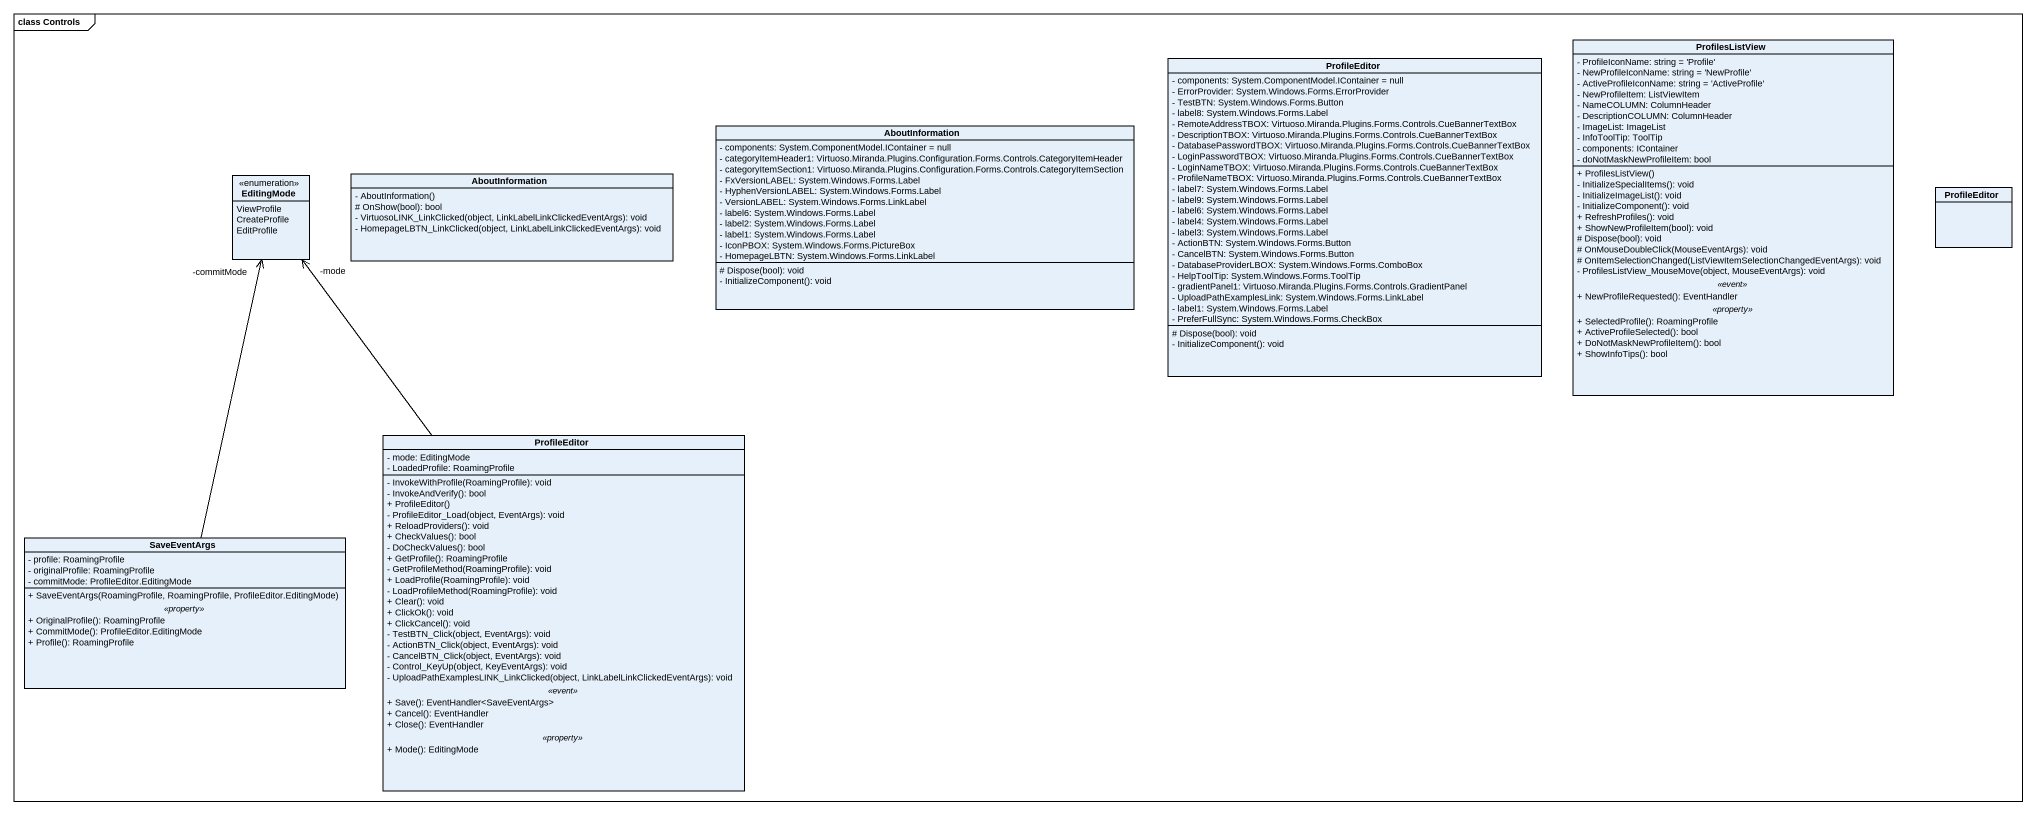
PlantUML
@startuml
mainframe class Controls
hide circle
hide empty members
skinparam classAttributeIconSize 0
class ProfileEditor {
  - components: System.ComponentModel.IContainer = null
  - ErrorProvider: System.Windows.Forms.ErrorProvider
  - TestBTN: System.Windows.Forms.Button
  - label8: System.Windows.Forms.Label
  - RemoteAddressTBOX: Virtuoso.Miranda.Plugins.Forms.Controls.CueBannerTextBox
  - DescriptionTBOX: Virtuoso.Miranda.Plugins.Forms.Controls.CueBannerTextBox
  - DatabasePasswordTBOX: Virtuoso.Miranda.Plugins.Forms.Controls.CueBannerTextBox
  - LoginPasswordTBOX: Virtuoso.Miranda.Plugins.Forms.Controls.CueBannerTextBox
  - LoginNameTBOX: Virtuoso.Miranda.Plugins.Forms.Controls.CueBannerTextBox
  - ProfileNameTBOX: Virtuoso.Miranda.Plugins.Forms.Controls.CueBannerTextBox
  - label7: System.Windows.Forms.Label
  - label9: System.Windows.Forms.Label
  - label6: System.Windows.Forms.Label
  - label4: System.Windows.Forms.Label
  - label3: System.Windows.Forms.Label
  - ActionBTN: System.Windows.Forms.Button
  - CancelBTN: System.Windows.Forms.Button
  - DatabaseProviderLBOX: System.Windows.Forms.ComboBox
  - HelpToolTip: System.Windows.Forms.ToolTip
  - gradientPanel1: Virtuoso.Miranda.Plugins.Forms.Controls.GradientPanel
  - UploadPathExamplesLink: System.Windows.Forms.LinkLabel
  - label1: System.Windows.Forms.Label
  - PreferFullSync: System.Windows.Forms.CheckBox
  # Dispose(bool): void
  - InitializeComponent(): void
}
class ProfilesListView {
  - ProfileIconName: string = 'Profile'
  - NewProfileIconName: string = 'NewProfile'
  - ActiveProfileIconName: string = 'ActiveProfile'
  - NewProfileItem: ListViewItem
  - NameCOLUMN: ColumnHeader
  - DescriptionCOLUMN: ColumnHeader
  - ImageList: ImageList
  - InfoToolTip: ToolTip
  - components: IContainer
  - doNotMaskNewProfileItem: bool
  --
  + ProfilesListView()
  - InitializeSpecialItems(): void
  - InitializeImageList(): void
  - InitializeComponent(): void
  + RefreshProfiles(): void
  + ShowNewProfileItem(bool): void
  # Dispose(bool): void
  # OnMouseDoubleClick(MouseEventArgs): void
  # OnItemSelectionChanged(ListViewItemSelectionChangedEventArgs): void
  - ProfilesListView_MouseMove(object, MouseEventArgs): void
  .. <<event>> ..
  + NewProfileRequested(): EventHandler
  .. <<property>> ..
  + SelectedProfile(): RoamingProfile
  + ActiveProfileSelected(): bool
  + DoNotMaskNewProfileItem(): bool
  + ShowInfoTips(): bool
}
class AboutInformation {
  - components: System.ComponentModel.IContainer = null
  - categoryItemHeader1: Virtuoso.Miranda.Plugins.Configuration.Forms.Controls.CategoryItemHeader
  - categoryItemSection1: Virtuoso.Miranda.Plugins.Configuration.Forms.Controls.CategoryItemSection
  - FxVersionLABEL: System.Windows.Forms.Label
  - HyphenVersionLABEL: System.Windows.Forms.Label
  - VersionLABEL: System.Windows.Forms.LinkLabel
  - label6: System.Windows.Forms.Label
  - label2: System.Windows.Forms.Label
  - label1: System.Windows.Forms.Label
  - IconPBOX: System.Windows.Forms.PictureBox
  - HomepageLBTN: System.Windows.Forms.LinkLabel
  # Dispose(bool): void
  - InitializeComponent(): void
}
enum EditingMode {
  ViewProfile
  CreateProfile
  EditProfile
}
class "AboutInformation" as AboutInformation_2 {
  - AboutInformation()
  # OnShow(bool): bool
  - VirtuosoLINK_LinkClicked(object, LinkLabelLinkClickedEventArgs): void
  - HomepageLBTN_LinkClicked(object, LinkLabelLinkClickedEventArgs): void
}
class "ProfileEditor" as ProfileEditor_2
class "ProfileEditor" as ProfileEditor_3 {
  - mode: EditingMode
  - LoadedProfile: RoamingProfile
  --
  - InvokeWithProfile(RoamingProfile): void
  - InvokeAndVerify(): bool
  + ProfileEditor()
  - ProfileEditor_Load(object, EventArgs): void
  + ReloadProviders(): void
  + CheckValues(): bool
  - DoCheckValues(): bool
  + GetProfile(): RoamingProfile
  - GetProfileMethod(RoamingProfile): void
  + LoadProfile(RoamingProfile): void
  - LoadProfileMethod(RoamingProfile): void
  + Clear(): void
  + ClickOk(): void
  + ClickCancel(): void
  - TestBTN_Click(object, EventArgs): void
  - ActionBTN_Click(object, EventArgs): void
  - CancelBTN_Click(object, EventArgs): void
  - Control_KeyUp(object, KeyEventArgs): void
  - UploadPathExamplesLINK_LinkClicked(object, LinkLabelLinkClickedEventArgs): void
  .. <<event>> ..
  + Save(): EventHandler<SaveEventArgs>
  + Cancel(): EventHandler
  + Close(): EventHandler
  .. <<property>> ..
  + Mode(): EditingMode
}
class SaveEventArgs {
  - profile: RoamingProfile
  - originalProfile: RoamingProfile
  - commitMode: ProfileEditor.EditingMode
  --
  + SaveEventArgs(RoamingProfile, RoamingProfile, ProfileEditor.EditingMode)
  .. <<property>> ..
  + OriginalProfile(): RoamingProfile
  + CommitMode(): ProfileEditor.EditingMode
  + Profile(): RoamingProfile
}
ProfileEditor_3 -up-> "-mode" EditingMode
SaveEventArgs -up-> "-commitMode" EditingMode
@enduml
